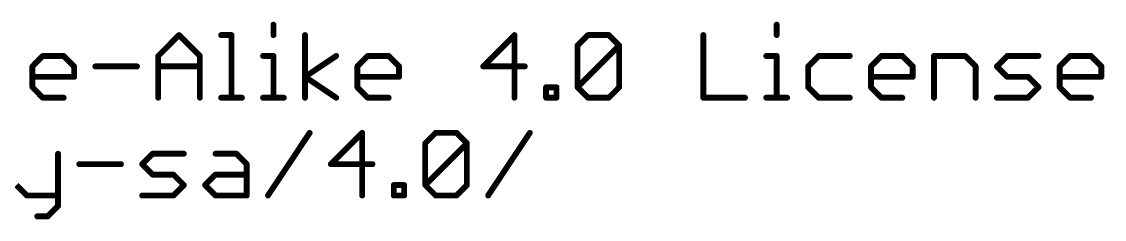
# Model space of a CAD drawing. Extents: x -38 to 69, y -21 to 41.
# Drawn here: x 40.83 to 69.01, y -15.78 to -10.65 of the extents above; entities that cross this region are included whole.
import ezdxf

# ---------------------------------------------------------------- set-up
doc = ezdxf.new("R2010")
doc.units = 0
doc.layers.add('51', color=53, linetype='CONTINUOUS')

msp = doc.modelspace()

# ---------------------------------------------------------------- linework, layer by layer
at = {"layer": '51', "const_width": 0.1524}
for points in [[(47.3795, -10.7256), (47.3795, -10.9968)], [(60.4767, -10.7256), (60.4767, -10.9968)], [(44.3797, -11.5391), (44.9221, -10.9968)], [(44.9221, -10.9968), (45.4644, -11.5391)], [(46.0169, -10.9968), (46.2881, -10.9968)], [(46.2881, -10.9968), (46.2881, -12.6238)], [(48.1998, -12.6238), (48.1998, -10.9968)], [(53.6519, -10.9968), (52.8384, -11.8103)], [(53.6519, -12.6238), (53.6519, -10.9968)], [(55.2941, -11.268), (55.5653, -10.9968)], [(55.5653, -10.9968), (56.1076, -10.9968)], [(56.1076, -10.9968), (56.3788, -11.268)], [(58.5684, -10.9968), (58.5684, -12.6238)], [(55.2941, -12.3526), (55.2941, -11.268)], [(55.2941, -12.3526), (56.3788, -11.268)], [(56.3788, -11.268), (56.3788, -12.3526)], [(41.1054, -11.8103), (41.3766, -11.5391)], [(41.3766, -11.5391), (41.9189, -11.5391)], [(41.9189, -11.5391), (42.1901, -11.8103)], [(44.3797, -12.6238), (44.3797, -11.5391)], [(45.4644, -11.5391), (45.4644, -12.6238)], [(47.1083, -11.5391), (47.3795, -11.5391)], [(47.3795, -11.5391), (47.3795, -12.6238)], [(48.1998, -12.0815), (49.0133, -11.5391)], [(49.5641, -11.8103), (49.8352, -11.5391)], [(49.8352, -11.5391), (50.3776, -11.5391)], [(50.3776, -11.5391), (50.6487, -11.8103)], [(60.2056, -11.5391), (60.4767, -11.5391)], [(60.4767, -11.5391), (60.4767, -12.6238)], [(61.5682, -11.5391), (61.297, -11.8103)], [(62.3817, -11.5391), (61.5682, -11.5391)], [(62.9342, -11.8103), (63.2053, -11.5391)], [(63.2053, -11.5391), (63.7477, -11.5391)], [(63.7477, -11.5391), (64.0188, -11.8103)], [(64.5713, -12.6238), (64.5713, -11.5391)], [(64.5713, -11.5391), (65.3848, -11.5391)], [(65.3848, -11.5391), (65.656, -11.8103)], [(66.2085, -11.8103), (66.4796, -11.5391)], [(66.4796, -11.5391), (67.2931, -11.5391)], [(67.8456, -11.8103), (68.1168, -11.5391)], [(68.1168, -11.5391), (68.6591, -11.5391)], [(68.6591, -11.5391), (68.9303, -11.8103)], [(41.1054, -12.3526), (41.1054, -11.8103)], [(42.1901, -11.8103), (42.1901, -12.0815)], [(42.7426, -11.8103), (43.8272, -11.8103)], [(44.3797, -11.8103), (45.4644, -11.8103)], [(49.5641, -12.3526), (49.5641, -11.8103)], [(50.6487, -11.8103), (50.6487, -12.0815)], [(52.8384, -11.8103), (53.923, -11.8103)], [(61.297, -11.8103), (61.297, -12.3526)], [(62.9342, -12.3526), (62.9342, -11.8103)], [(64.0188, -11.8103), (64.0188, -12.0815)], [(65.656, -11.8103), (65.656, -12.6238)], [(66.4796, -12.0815), (66.2085, -11.8103)], [(67.8456, -12.3526), (67.8456, -11.8103)], [(68.9303, -11.8103), (68.9303, -12.0815)], [(42.1901, -12.0815), (41.1054, -12.0815)], [(49.0133, -12.6238), (48.1998, -12.0815)], [(50.6487, -12.0815), (49.5641, -12.0815)], [(64.0188, -12.0815), (62.9342, -12.0815)], [(67.022, -12.0815), (66.4796, -12.0815)], [(67.2931, -12.3526), (67.022, -12.0815)], [(68.9303, -12.0815), (67.8456, -12.0815)], [(41.3766, -12.6238), (41.1054, -12.3526)], [(49.8352, -12.6238), (49.5641, -12.3526)], [(54.4755, -12.6238), (54.4755, -12.3526)], [(54.4755, -12.3526), (54.7467, -12.3526)], [(54.7467, -12.3526), (54.7467, -12.6238)], [(55.5653, -12.6238), (55.2941, -12.3526)], [(56.3788, -12.3526), (56.1076, -12.6238)], [(61.297, -12.3526), (61.5682, -12.6238)], [(63.2053, -12.6238), (62.9342, -12.3526)], [(67.022, -12.6238), (67.2931, -12.3526)], [(68.1168, -12.6238), (67.8456, -12.3526)], [(41.9189, -12.6238), (41.3766, -12.6238)], [(46.0169, -12.6238), (46.5592, -12.6238)], [(47.1083, -12.6238), (47.6507, -12.6238)], [(50.3776, -12.6238), (49.8352, -12.6238)], [(54.7467, -12.6238), (54.4755, -12.6238)], [(56.1076, -12.6238), (55.5653, -12.6238)], [(58.5684, -12.6238), (59.6531, -12.6238)], [(60.2056, -12.6238), (60.7479, -12.6238)], [(61.5682, -12.6238), (62.3817, -12.6238)], [(63.7477, -12.6238), (63.2053, -12.6238)], [(66.2085, -12.6238), (67.022, -12.6238)], [(68.6591, -12.6238), (68.1168, -12.6238)], [(47.2367, -15.1638), (48.3214, -13.5368)], [(49.6874, -13.5368), (48.8739, -14.3503)], [(49.6874, -15.1638), (49.6874, -13.5368)], [(51.3296, -13.808), (51.6008, -13.5368)], [(51.6008, -13.5368), (52.1431, -13.5368)], [(52.1431, -13.5368), (52.4143, -13.808)], [(52.9668, -15.1638), (54.0514, -13.5368)], [(51.3296, -14.8926), (51.3296, -13.808)], [(51.3296, -14.8926), (52.4143, -13.808)], [(52.4143, -13.808), (52.4143, -14.8926)], [(41.7728, -14.0791), (41.7728, -15.435)], [(43.9624, -14.3503), (44.2336, -14.0791)], [(44.2336, -14.0791), (45.0471, -14.0791)], [(45.8707, -14.0791), (46.4131, -14.0791)], [(46.4131, -14.0791), (46.6842, -14.3503)], [(42.3253, -14.3503), (43.4099, -14.3503)], [(44.2336, -14.6215), (43.9624, -14.3503)], [(46.6842, -14.3503), (46.6842, -15.1638)], [(48.8739, -14.3503), (49.9585, -14.3503)], [(44.7759, -14.6215), (44.2336, -14.6215)], [(45.0471, -14.8926), (44.7759, -14.6215)], [(45.5996, -14.8926), (45.8707, -14.6215)], [(45.8707, -14.6215), (46.6842, -14.6215)], [(40.6881, -14.8926), (40.9593, -15.1638)], [(44.7759, -15.1638), (45.0471, -14.8926)], [(45.8707, -15.1638), (45.5996, -14.8926)], [(50.511, -15.1638), (50.511, -14.8926)], [(50.511, -14.8926), (50.7822, -14.8926)], [(50.7822, -14.8926), (50.7822, -15.1638)], [(51.6008, -15.1638), (51.3296, -14.8926)], [(52.4143, -14.8926), (52.1431, -15.1638)], [(40.9593, -15.1638), (41.7728, -15.1638)], [(43.9624, -15.1638), (44.7759, -15.1638)], [(46.6842, -15.1638), (45.8707, -15.1638)], [(50.7822, -15.1638), (50.511, -15.1638)], [(52.1431, -15.1638), (51.6008, -15.1638)], [(41.7728, -15.435), (41.5016, -15.7061)], [(41.5016, -15.7061), (41.2304, -15.7061)]]:
    msp.add_lwpolyline(points, dxfattribs=at)
at = {"layer": '51', "const_width": 0.0762}
for points in [[(47.4176, -10.7256, 1), (47.3414, -10.7256)], [(60.5148, -10.7256, 1), (60.4386, -10.7256)], [(44.949, -10.9699, 1), (44.8951, -11.0238)], [(44.949, -11.0238, 1), (44.8951, -10.9699)], [(46.0169, -10.9587, 1), (46.0169, -11.0349)], [(46.3262, -10.9968, 1), (46.25, -10.9968)], [(46.2881, -11.0349, 1), (46.2881, -10.9587)], [(47.3414, -10.9968, 1), (47.4176, -10.9968)], [(48.2379, -10.9968, 1), (48.1617, -10.9968)], [(53.69, -10.9968, 1), (53.6138, -10.9968)], [(53.6788, -11.0238, 1), (53.6249, -10.9699)], [(55.5653, -10.9587, 1), (55.5653, -11.0349)], [(55.5922, -11.0238, 1), (55.5383, -10.9699)], [(56.1345, -10.9699, 1), (56.0807, -11.0238)], [(56.1076, -11.0349, 1), (56.1076, -10.9587)], [(58.6065, -10.9968, 1), (58.5303, -10.9968)], [(60.4386, -10.9968, 1), (60.5148, -10.9968)], [(55.3322, -11.268, 1), (55.256, -11.268)], [(55.2672, -11.241, 1), (55.321, -11.2949)], [(56.4169, -11.268, 1), (56.3407, -11.268)], [(56.4057, -11.2949, 1), (56.3518, -11.241)], [(56.3518, -11.2949, 1), (56.4057, -11.241)], [(41.3766, -11.501, 1), (41.3766, -11.5772)], [(41.4035, -11.5661, 1), (41.3496, -11.5122)], [(41.9459, -11.5122, 1), (41.892, -11.5661)], [(41.9189, -11.5772, 1), (41.9189, -11.501)], [(44.4178, -11.5391, 1), (44.3416, -11.5391)], [(44.3528, -11.5122, 1), (44.4067, -11.5661)], [(45.5025, -11.5391, 1), (45.4263, -11.5391)], [(45.4374, -11.5661, 1), (45.4913, -11.5122)], [(47.1083, -11.501, 1), (47.1083, -11.5772)], [(47.4176, -11.5391, 1), (47.3414, -11.5391)], [(47.3795, -11.5772, 1), (47.3795, -11.501)], [(49.0344, -11.5708, 1), (48.9921, -11.5074)], [(49.8352, -11.501, 1), (49.8352, -11.5772)], [(49.8622, -11.5661, 1), (49.8083, -11.5122)], [(50.4045, -11.5122, 1), (50.3506, -11.5661)], [(50.3776, -11.5772, 1), (50.3776, -11.501)], [(60.2056, -11.501, 1), (60.2056, -11.5772)], [(60.5148, -11.5391, 1), (60.4386, -11.5391)], [(60.4767, -11.5772, 1), (60.4767, -11.501)], [(61.5682, -11.501, 1), (61.5682, -11.5772)], [(61.5951, -11.5661, 1), (61.5412, -11.5122)], [(62.3817, -11.5772, 1), (62.3817, -11.501)], [(63.2053, -11.501, 1), (63.2053, -11.5772)], [(63.2323, -11.5661, 1), (63.1784, -11.5122)], [(63.7746, -11.5122, 1), (63.7207, -11.5661)], [(63.7477, -11.5772, 1), (63.7477, -11.501)], [(64.6094, -11.5391, 1), (64.5332, -11.5391)], [(64.5713, -11.501, 1), (64.5713, -11.5772)], [(65.4118, -11.5122, 1), (65.3579, -11.5661)], [(65.3848, -11.5772, 1), (65.3848, -11.501)], [(66.4796, -11.501, 1), (66.4796, -11.5772)], [(66.5066, -11.5661, 1), (66.4527, -11.5122)], [(67.2931, -11.5772, 1), (67.2931, -11.501)], [(68.1168, -11.501, 1), (68.1168, -11.5772)], [(68.1437, -11.5661, 1), (68.0899, -11.5122)], [(68.6861, -11.5122, 1), (68.6322, -11.5661)], [(68.6591, -11.5772, 1), (68.6591, -11.501)], [(41.1435, -11.8103, 1), (41.0673, -11.8103)], [(41.0785, -11.7834, 1), (41.1324, -11.8372)], [(42.2282, -11.8103, 1), (42.152, -11.8103)], [(42.1631, -11.8372, 1), (42.217, -11.7834)], [(42.7426, -11.7722, 1), (42.7426, -11.8484)], [(43.8272, -11.8484, 1), (43.8272, -11.7722)], [(44.3797, -11.7722, 1), (44.3797, -11.8484)], [(45.4644, -11.8484, 1), (45.4644, -11.7722)], [(49.6022, -11.8103, 1), (49.526, -11.8103)], [(49.5371, -11.7834, 1), (49.591, -11.8372)], [(50.6868, -11.8103, 1), (50.6106, -11.8103)], [(50.6218, -11.8372, 1), (50.6757, -11.7834)], [(52.8384, -11.7722, 1), (52.8384, -11.8484)], [(52.8114, -11.7834, 1), (52.8653, -11.8372)], [(53.923, -11.8484, 1), (53.923, -11.7722)], [(61.3351, -11.8103, 1), (61.2589, -11.8103)], [(61.2701, -11.7834, 1), (61.324, -11.8372)], [(62.9723, -11.8103, 1), (62.8961, -11.8103)], [(62.9072, -11.7834, 1), (62.9611, -11.8372)], [(64.0569, -11.8103, 1), (63.9807, -11.8103)], [(63.9919, -11.8372, 1), (64.0458, -11.7834)], [(65.6941, -11.8103, 1), (65.6179, -11.8103)], [(65.629, -11.8372, 1), (65.6829, -11.7834)], [(66.2354, -11.7834, 1), (66.1815, -11.8372)], [(66.1815, -11.7834, 1), (66.2354, -11.8372)], [(67.8837, -11.8103, 1), (67.8075, -11.8103)], [(67.8187, -11.7834, 1), (67.8726, -11.8372)], [(68.9684, -11.8103, 1), (68.8922, -11.8103)], [(68.9034, -11.8372, 1), (68.9572, -11.7834)], [(41.1054, -12.0434, 1), (41.1054, -12.1196)], [(42.152, -12.0815, 1), (42.2282, -12.0815)], [(42.1901, -12.1196, 1), (42.1901, -12.0434)], [(48.2209, -12.0498, 1), (48.1786, -12.1132)], [(48.1786, -12.0498, 1), (48.2209, -12.1132)], [(49.5641, -12.0434, 1), (49.5641, -12.1196)], [(50.6106, -12.0815, 1), (50.6868, -12.0815)], [(50.6487, -12.1196, 1), (50.6487, -12.0434)], [(62.9342, -12.0434, 1), (62.9342, -12.1196)], [(63.9807, -12.0815, 1), (64.0569, -12.0815)], [(64.0188, -12.1196, 1), (64.0188, -12.0434)], [(66.4796, -12.0434, 1), (66.4796, -12.1196)], [(66.4527, -12.1084, 1), (66.5066, -12.0545)], [(67.0489, -12.0545, 1), (66.995, -12.1084)], [(67.022, -12.1196, 1), (67.022, -12.0434)], [(67.8456, -12.0434, 1), (67.8456, -12.1196)], [(68.8922, -12.0815, 1), (68.9684, -12.0815)], [(68.9303, -12.1196, 1), (68.9303, -12.0434)], [(41.1324, -12.3257, 1), (41.0785, -12.3796)], [(41.0673, -12.3526, 1), (41.1435, -12.3526)], [(49.591, -12.3257, 1), (49.5371, -12.3796)], [(49.526, -12.3526, 1), (49.6022, -12.3526)], [(54.5136, -12.3526, 1), (54.4374, -12.3526)], [(54.4755, -12.3145, 1), (54.4755, -12.3907)], [(54.7848, -12.3526, 1), (54.7086, -12.3526)], [(54.7467, -12.3907, 1), (54.7467, -12.3145)], [(55.321, -12.3257, 1), (55.2672, -12.3796)], [(55.2672, -12.3257, 1), (55.321, -12.3796)], [(55.256, -12.3526, 1), (55.3322, -12.3526)], [(56.3407, -12.3526, 1), (56.4169, -12.3526)], [(56.4057, -12.3796, 1), (56.3518, -12.3257)], [(61.324, -12.3257, 1), (61.2701, -12.3796)], [(61.2589, -12.3526, 1), (61.3351, -12.3526)], [(62.9611, -12.3257, 1), (62.9072, -12.3796)], [(62.8961, -12.3526, 1), (62.9723, -12.3526)], [(67.3201, -12.3796, 1), (67.2662, -12.3257)], [(67.2662, -12.3796, 1), (67.3201, -12.3257)], [(67.8726, -12.3257, 1), (67.8187, -12.3796)], [(67.8075, -12.3526, 1), (67.8837, -12.3526)], [(41.3766, -12.5857, 1), (41.3766, -12.6619)], [(41.3496, -12.6507, 1), (41.4035, -12.5969)], [(41.9189, -12.6619, 1), (41.9189, -12.5857)], [(44.3416, -12.6238, 1), (44.4178, -12.6238)], [(45.4263, -12.6238, 1), (45.5025, -12.6238)], [(46.0169, -12.5857, 1), (46.0169, -12.6619)], [(46.25, -12.6238, 1), (46.3262, -12.6238)], [(46.5592, -12.6619, 1), (46.5592, -12.5857)], [(47.1083, -12.5857, 1), (47.1083, -12.6619)], [(47.3414, -12.6238, 1), (47.4176, -12.6238)], [(47.6507, -12.6619, 1), (47.6507, -12.5857)], [(48.1617, -12.6238, 1), (48.2379, -12.6238)], [(48.9921, -12.6555, 1), (49.0344, -12.5921)], [(49.8352, -12.5857, 1), (49.8352, -12.6619)], [(49.8083, -12.6507, 1), (49.8622, -12.5969)], [(50.3776, -12.6619, 1), (50.3776, -12.5857)], [(53.6138, -12.6238, 1), (53.69, -12.6238)], [(54.4755, -12.5857, 1), (54.4755, -12.6619)], [(54.4374, -12.6238, 1), (54.5136, -12.6238)], [(54.7086, -12.6238, 1), (54.7848, -12.6238)], [(54.7467, -12.6619, 1), (54.7467, -12.5857)], [(55.5653, -12.5857, 1), (55.5653, -12.6619)], [(55.5383, -12.6507, 1), (55.5922, -12.5969)], [(56.0807, -12.5969, 1), (56.1345, -12.6507)], [(56.1076, -12.6619, 1), (56.1076, -12.5857)], [(58.5684, -12.5857, 1), (58.5684, -12.6619)], [(58.5303, -12.6238, 1), (58.6065, -12.6238)], [(59.6531, -12.6619, 1), (59.6531, -12.5857)], [(60.2056, -12.5857, 1), (60.2056, -12.6619)], [(60.4386, -12.6238, 1), (60.5148, -12.6238)], [(60.7479, -12.6619, 1), (60.7479, -12.5857)], [(61.5682, -12.5857, 1), (61.5682, -12.6619)], [(61.5412, -12.6507, 1), (61.5951, -12.5969)], [(62.3817, -12.6619, 1), (62.3817, -12.5857)], [(63.2053, -12.5857, 1), (63.2053, -12.6619)], [(63.1784, -12.6507, 1), (63.2323, -12.5969)], [(63.7477, -12.6619, 1), (63.7477, -12.5857)], [(64.5332, -12.6238, 1), (64.6094, -12.6238)], [(65.6179, -12.6238, 1), (65.6941, -12.6238)], [(66.2085, -12.5857, 1), (66.2085, -12.6619)], [(66.995, -12.5969, 1), (67.0489, -12.6507)], [(67.022, -12.6619, 1), (67.022, -12.5857)], [(68.1168, -12.5857, 1), (68.1168, -12.6619)], [(68.0899, -12.6507, 1), (68.1437, -12.5969)], [(68.6591, -12.6619, 1), (68.6591, -12.5857)], [(48.3531, -13.5579, 1), (48.2897, -13.5157)], [(49.7255, -13.5368, 1), (49.6493, -13.5368)], [(49.7143, -13.5638, 1), (49.6604, -13.5099)], [(51.6008, -13.4987, 1), (51.6008, -13.5749)], [(51.6277, -13.5638, 1), (51.5738, -13.5099)], [(52.1701, -13.5099, 1), (52.1162, -13.5638)], [(52.1431, -13.5749, 1), (52.1431, -13.4987)], [(54.0831, -13.5579, 1), (54.0197, -13.5157)], [(51.3677, -13.808, 1), (51.2915, -13.808)], [(51.3027, -13.781, 1), (51.3566, -13.8349)], [(52.4524, -13.808, 1), (52.3762, -13.808)], [(52.4412, -13.8349, 1), (52.3873, -13.781)], [(52.3873, -13.8349, 1), (52.4412, -13.781)], [(41.8109, -14.0791, 1), (41.7347, -14.0791)], [(44.2336, -14.041, 1), (44.2336, -14.1172)], [(44.2605, -14.1061, 1), (44.2066, -14.0522)], [(45.0471, -14.1172, 1), (45.0471, -14.041)], [(45.8707, -14.041, 1), (45.8707, -14.1172)], [(46.44, -14.0522, 1), (46.3861, -14.1061)], [(46.4131, -14.1172, 1), (46.4131, -14.041)], [(42.3253, -14.3122, 1), (42.3253, -14.3884)], [(43.4099, -14.3884, 1), (43.4099, -14.3122)], [(43.9894, -14.3234, 1), (43.9355, -14.3772)], [(43.9355, -14.3234, 1), (43.9894, -14.3772)], [(46.7223, -14.3503, 1), (46.6461, -14.3503)], [(46.6573, -14.3772, 1), (46.7112, -14.3234)], [(48.8739, -14.3122, 1), (48.8739, -14.3884)], [(48.8469, -14.3234, 1), (48.9008, -14.3772)], [(49.9585, -14.3884, 1), (49.9585, -14.3122)], [(44.2336, -14.5834, 1), (44.2336, -14.6596)], [(44.2066, -14.6484, 1), (44.2605, -14.5945)], [(44.8029, -14.5945, 1), (44.749, -14.6484)], [(44.7759, -14.6596, 1), (44.7759, -14.5834)], [(45.8707, -14.5834, 1), (45.8707, -14.6596)], [(45.8977, -14.6484, 1), (45.8438, -14.5945)], [(46.6842, -14.6596, 1), (46.6842, -14.5834)], [(45.074, -14.9196, 1), (45.0201, -14.8657)], [(45.0201, -14.9196, 1), (45.074, -14.8657)], [(45.6265, -14.8657, 1), (45.5726, -14.9196)], [(45.5726, -14.8657, 1), (45.6265, -14.9196)], [(50.5491, -14.8926, 1), (50.4729, -14.8926)], [(50.511, -14.8545, 1), (50.511, -14.9307)], [(50.8203, -14.8926, 1), (50.7441, -14.8926)], [(50.7822, -14.9307, 1), (50.7822, -14.8545)], [(51.3566, -14.8657, 1), (51.3027, -14.9196)], [(51.3027, -14.8657, 1), (51.3566, -14.9196)], [(51.2915, -14.8926, 1), (51.3677, -14.8926)], [(52.3762, -14.8926, 1), (52.4524, -14.8926)], [(52.4412, -14.9196, 1), (52.3873, -14.8657)], [(40.9593, -15.1257, 1), (40.9593, -15.2019)], [(40.9323, -15.1907, 1), (40.9862, -15.1369)], [(41.7728, -15.2019, 1), (41.7728, -15.1257)], [(43.9624, -15.1257, 1), (43.9624, -15.2019)], [(44.749, -15.1369, 1), (44.8029, -15.1907)], [(44.7759, -15.2019, 1), (44.7759, -15.1257)], [(45.8707, -15.1257, 1), (45.8707, -15.2019)], [(45.8438, -15.1907, 1), (45.8977, -15.1369)], [(46.6461, -15.1638, 1), (46.7223, -15.1638)], [(46.6842, -15.2019, 1), (46.6842, -15.1257)], [(47.205, -15.1427, 1), (47.2684, -15.1849)], [(49.6493, -15.1638, 1), (49.7255, -15.1638)], [(50.511, -15.1257, 1), (50.511, -15.2019)], [(50.4729, -15.1638, 1), (50.5491, -15.1638)], [(50.7441, -15.1638, 1), (50.8203, -15.1638)], [(50.7822, -15.2019, 1), (50.7822, -15.1257)], [(51.6008, -15.1257, 1), (51.6008, -15.2019)], [(51.5738, -15.1907, 1), (51.6277, -15.1369)], [(52.1162, -15.1369, 1), (52.1701, -15.1907)], [(52.1431, -15.2019, 1), (52.1431, -15.1257)], [(52.9351, -15.1427, 1), (52.9985, -15.1849)], [(41.7347, -15.435, 1), (41.8109, -15.435)], [(41.7997, -15.4619, 1), (41.7458, -15.408)], [(41.2304, -15.668, 1), (41.2304, -15.7442)], [(41.4747, -15.6792, 1), (41.5285, -15.7331)], [(41.5016, -15.7442, 1), (41.5016, -15.668)]]:
    msp.add_lwpolyline(points, format="xyb", dxfattribs=at)

doc.saveas('drawing.dxf')
